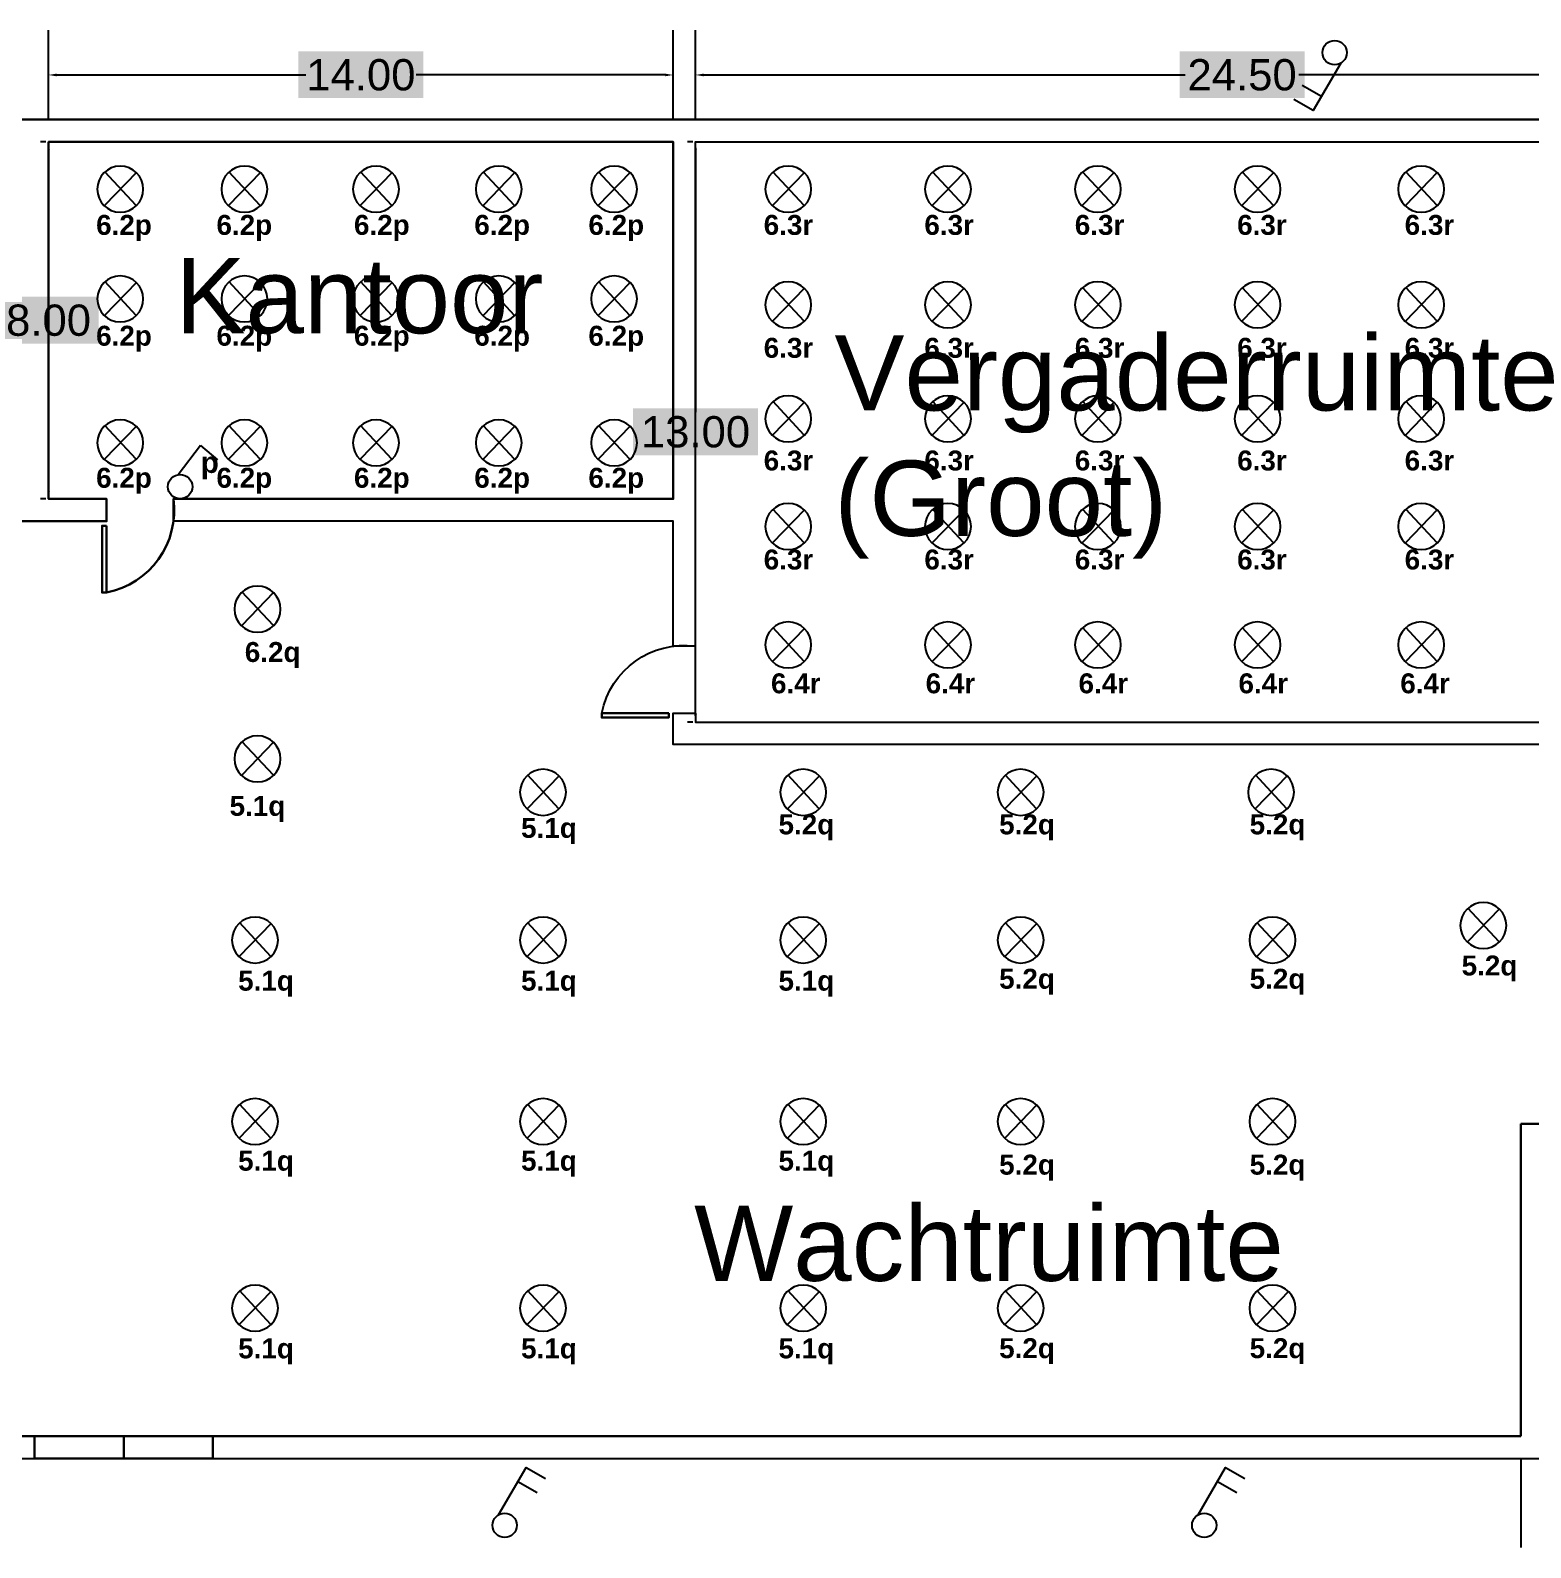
# Model space of a CAD drawing. Header units: inches. Extents: x 13 to 217, y 23 to 57.
# Drawn here: x 125.5 to 159.13, y 23.48 to 57.48 of the extents above; entities that cross this region are included whole.
import ezdxf

# ---------------------------------------------------------------- set-up
doc = ezdxf.new("R2010")
doc.units = ezdxf.units.IN
doc.header["$MEASUREMENT"] = 0
for name, color, linetype in [('deuren', 1, 'Continuous'), ('Layer1', 250, 'Continuous'), ('Layer2', 3, 'Continuous'), ('Layer3', 140, 'Continuous')]:
    doc.layers.add(name, color=color, linetype=linetype)
doc.styles.get("Standard").update_dxf_attribs({"font": 'arial.ttf'})
doc.dimstyles.get("Standard").update_dxf_attribs({"dimtxt": 0.7, "dimasz": 0.18, "dimexe": 0.18, "dimexo": 0.0625, "dimgap": 0.09, "dimtad": 0, "dimtih": 1, "dimtoh": 1, "dimzin": 0, "dimdsep": 46, "dimtxsty": 'Standard', "dimcen": 0.09, "dimclrt": 250, "dimadec": 0, "dimazin": 0, "dimtfac": 1, "dimtofl": 0, "dimtmove": 0, "dimatfit": 3, "dimfxl": 1, "dimtfill": 2, "dimtfillclr": 1, "dimtolj": 1, "dimtzin": 0, "dimarcsym": 0})

# ---------------------------------------------------------------- blocks, each defined once
blk = doc.blocks.new('*D16')
at = {"layer": 'Defpoints', "color": 0, "transparency": 16777216}
for p in [(140.412, 56.479), (140.412, 56.479), (164.912, 56.479)]:
    blk.add_point(p, dxfattribs=at)
at = {"layer": 'Layer2', "color": 0, "lineweight": -2, "transparency": 16777216}
for p, q in [((140.412, 56.541), (140.412, 56.659)), ((140.592, 56.479), (151.386, 56.479)), ((164.732, 56.479), (153.937, 56.479)), ((164.912, 56.541), (164.912, 56.659))]:
    blk.add_line(p, q, dxfattribs=at)
at = {"layer": 'Layer2', "color": 0, "transparency": 16777216}
for points in [[(140.592, 56.509), (140.592, 56.449), (140.412, 56.479)], [(164.732, 56.509), (164.732, 56.449), (164.912, 56.479)]]:
    blk.add_solid(points, dxfattribs=at)
at = {"layer": 'Layer2', "color": 250, "transparency": 16777216, "insert": (152.662, 56.479), "char_height": 0.7, "attachment_point": 5, "bg_fill": 1, "box_fill_scale": 1.25, "bg_fill_color": 1, "bg_fill_transparency": 0}
blk.add_mtext('\\A1;24.50', dxfattribs=at)
blk = doc.blocks.new('*D17')
at = {"layer": 'Defpoints', "color": 0, "transparency": 16777216}
for p in [(125.912, 56.479), (125.912, 56.479), (139.912, 56.479)]:
    blk.add_point(p, dxfattribs=at)
at = {"layer": 'Layer2', "color": 0, "lineweight": -2, "transparency": 16777216}
for p, q in [((125.912, 56.541), (125.912, 56.659)), ((126.092, 56.479), (131.675, 56.479)), ((139.732, 56.479), (134.149, 56.479)), ((139.912, 56.541), (139.912, 56.659))]:
    blk.add_line(p, q, dxfattribs=at)
at = {"layer": 'Layer2', "color": 0, "transparency": 16777216}
for points in [[(126.092, 56.509), (126.092, 56.449), (125.912, 56.479)], [(139.732, 56.509), (139.732, 56.449), (139.912, 56.479)]]:
    blk.add_solid(points, dxfattribs=at)
at = {"layer": 'Layer2', "color": 250, "transparency": 16777216, "insert": (132.912, 56.479), "char_height": 0.7, "attachment_point": 5, "bg_fill": 1, "box_fill_scale": 1.25, "bg_fill_color": 1, "bg_fill_transparency": 0}
blk.add_mtext('\\A1;14.00', dxfattribs=at)
blk = doc.blocks.new('*D35')
at = {"layer": 'Defpoints', "color": 0, "transparency": 16777216}
for p in [(125.912, 54.979), (125.912, 54.979), (125.912, 46.979)]:
    blk.add_point(p, dxfattribs=at)
at = {"layer": 'Layer2', "color": 0, "lineweight": -2, "transparency": 16777216}
for p, q in [((125.849, 54.979), (125.732, 54.979)), ((125.912, 54.799), (125.912, 51.426)), ((125.912, 47.159), (125.912, 50.531)), ((125.849, 46.979), (125.732, 46.979))]:
    blk.add_line(p, q, dxfattribs=at)
at = {"layer": 'Layer2', "color": 0, "transparency": 16777216}
for points in [[(125.882, 54.799), (125.942, 54.799), (125.912, 54.979)], [(125.882, 47.159), (125.942, 47.159), (125.912, 46.979)]]:
    blk.add_solid(points, dxfattribs=at)
at = {"layer": 'Layer2', "color": 250, "transparency": 16777216, "insert": (125.912, 50.979), "char_height": 0.7, "attachment_point": 5, "bg_fill": 1, "box_fill_scale": 1.25, "bg_fill_color": 1, "bg_fill_transparency": 0}
blk.add_mtext('\\A1;8.00', dxfattribs=at)
blk = doc.blocks.new('*D37')
at = {"layer": 'Defpoints', "color": 0, "transparency": 16777216}
for p in [(140.412, 54.979), (140.412, 54.979), (140.412, 41.979)]:
    blk.add_point(p, dxfattribs=at)
at = {"layer": 'Layer2', "color": 0, "lineweight": -2, "transparency": 16777216}
for p, q in [((140.349, 54.979), (140.232, 54.979)), ((140.412, 54.799), (140.412, 48.926)), ((140.412, 42.159), (140.412, 48.031)), ((140.349, 41.979), (140.232, 41.979))]:
    blk.add_line(p, q, dxfattribs=at)
at = {"layer": 'Layer2', "color": 0, "transparency": 16777216}
for points in [[(140.382, 54.799), (140.442, 54.799), (140.412, 54.979)], [(140.382, 42.159), (140.442, 42.159), (140.412, 41.979)]]:
    blk.add_solid(points, dxfattribs=at)
at = {"layer": 'Layer2', "color": 250, "transparency": 16777216, "insert": (140.412, 48.479), "char_height": 0.7, "attachment_point": 5, "bg_fill": 1, "box_fill_scale": 1.25, "bg_fill_color": 1, "bg_fill_transparency": 0}
blk.add_mtext('\\A1;13.00', dxfattribs=at)
blk = doc.blocks.new('lamp')
at = {"layer": 'Layer2'}
for p, q in [((17.965, 64.374), (17.965, 64.374)), ((17.701, 64.269), (18.223, 63.728)), ((17.705, 63.728), (18.219, 64.283)), ((17.965, 63.62), (17.965, 63.62)), ((17.965, 63.62), (17.965, 63.62))]:
    blk.add_line(p, q, dxfattribs=at)
blk.add_circle((17.965, 63.997), 0.377, dxfattribs=at)
blk = doc.blocks.new('c')
at = {"color": 114, "true_color": 0x139b48}
blk.add_line((52.536, 22.732), (52.156, 22.005), dxfattribs=at)
at = {"layer": 'Layer3', "color": 114, "true_color": 0x139b48}
blk.add_line((52.536, 22.732), (52.969, 22.482), dxfattribs=at)
blk.add_circle((52.241, 21.748), 0.273, dxfattribs=at)

msp = doc.modelspace()

# ---------------------------------------------------------------- linework, layer by layer
for p, q in [((125.912, 55.479), (125.912, 57.479)), ((139.912, 55.479), (139.912, 57.479)), ((140.412, 55.479), (140.412, 57.479)), ((158.912, 25.479), (158.912, 23.479))]:
    msp.add_line(p, q)
at = {"lineweight": 30}
for p, q in [((160.374, 32.979), (158.912, 32.979)), ((158.912, 32.979), (158.912, 25.979)), ((133.811, 25.979), (116.112, 25.979)), ((135.811, 25.979), (133.811, 25.979)), ((137.811, 25.979), (135.811, 25.979)), ((153.811, 25.979), (137.811, 25.979)), ((158.912, 25.979), (153.811, 25.979))]:
    msp.add_line(p, q, dxfattribs=at)
for points in [[(15.412, 54.979), (15.412, 48.979), (24.617, 48.979), (24.617, 48.479), (15.412, 48.479), (15.412, 43.979), (14.912, 43.979), (14.912, 55.479), (214.912, 55.479), (214.912, 44.479), (214.412, 44.479), (214.412, 49.479), (208.862, 49.479), (208.862, 49.979, -0.395447), (207.362, 47.879), (207.362, 49.379), (207.262, 49.379), (207.262, 47.879), (207.362, 47.879)], [(127.212, 44.879, 0.395447), (128.712, 46.979), (131.112, 46.979), (132.912, 46.979), (138.212, 46.979), (139.712, 46.979), (139.912, 46.979), (139.912, 54.979), (132.912, 54.979), (128.912, 54.979), (125.912, 54.979), (125.912, 46.979), (127.212, 46.979), (127.212, 46.479), (125.912, 46.479), (125.412, 46.479), (114.662, 46.479), (114.662, 46.979, -0.395447), (113.162, 44.879)]]:
    msp.add_lwpolyline(points, format="xyb", dxfattribs=at)
for points in [[(140.412, 43.679), (140.412, 46.479), (140.412, 54.979), (164.912, 54.979), (164.912, 41.979), (164.712, 41.979), (164.712, 41.479), (165.412, 41.479), (165.412, 46.479), (165.612, 46.479), (165.612, 46.979), (165.412, 46.979), (165.412, 54.979), (179.912, 54.979), (179.912, 46.979), (179.712, 46.979), (167.112, 46.979, -0.395447), (165.612, 44.879)], [(138.312, 42.179, -0.395447), (140.412, 43.679), (139.912, 43.679), (139.912, 46.479), (139.712, 46.479), (138.212, 46.479), (132.912, 46.479), (131.112, 46.479), (128.712, 46.479), (128.712, 46.979)], [(13.312, 43.879, 0.395447), (15.412, 42.379), (14.912, 42.379), (14.912, 38.679), (14.912, 37.179), (14.912, 25.479), (172.709, 25.479), (202.709, 25.479), (214.912, 25.479), (214.912, 42.979), (214.412, 42.979, 0.395447), (216.512, 44.479)]]:
    msp.add_lwpolyline(points, format="xyb")
for points in [[(127.212, 46.379), (127.212, 44.879), (127.112, 44.879), (127.112, 46.379), (127.212, 46.379)], [(139.812, 42.179), (138.312, 42.179), (138.312, 42.079), (139.812, 42.079), (139.812, 42.179)]]:
    msp.add_lwpolyline(points, dxfattribs=at)
msp.add_lwpolyline([(140.412, 42.179), (140.412, 41.979), (163.212, 41.979), (163.212, 41.479), (140.412, 41.479), (139.912, 41.479), (139.912, 42.179)], close=True)
at = {"layer": 'deuren', "lineweight": 30}
msp.add_lwpolyline([(127.596, 25.979), (127.596, 25.479), (125.596, 25.479), (125.596, 25.979), (129.596, 25.979), (129.596, 25.479), (127.596, 25.479)], dxfattribs=at)
at = {"layer": 'Layer3'}
for p, q in [((154.44, 55.995), (154.007, 56.245)), ((136.431, 24.962), (136.864, 24.712)), ((152.108, 24.962), (152.541, 24.712))]:
    msp.add_line(p, q, dxfattribs=at)
for points in [[(154.872, 56.743), (154.258, 55.68), (153.825, 55.93)], [(135.999, 24.215), (136.613, 25.278), (137.046, 25.028)], [(151.676, 24.215), (152.29, 25.278), (152.723, 25.028)]]:
    msp.add_lwpolyline(points, dxfattribs=at)
for centre in [(154.735, 56.979), (136.135, 23.979), (151.813, 23.979)]:
    msp.add_circle(centre, 0.273, dxfattribs=at)

# ---------------------------------------------------------------- block references
for p, xscale, yscale, zscale, rotation in [((152.111, -33.684), -1.368883222726379, 1.368883222726379, 1.368883222726379, 359.9999999999972), ((154.893, -33.684), -1.368883222726379, 1.368883222726379, 1.368883222726379, 359.9999999999972), ((157.843, -33.684), -1.368883222726379, 1.368883222726379, 1.368883222726379, 359.9999999999972), ((160.594, -33.684), -1.368883222726379, 1.368883222726379, 1.368883222726379, 359.9999999999972), ((163.178, -33.684), -1.368883222726379, 1.368883222726379, 1.368883222726379, 359.9999999999972), ((167.083, -33.684), -1.368883222726379, 1.368883222726379, 1.368883222726379, 359.9999999999972), ((170.662, -33.684), -1.368883222726379, 1.368883222726379, 1.368883222726379, 359.9999999999972), ((174.023, -33.684), -1.368883222726379, 1.368883222726379, 1.368883222726379, 359.9999999999972), ((177.602, -33.684), -1.368883222726379, 1.368883222726379, 1.368883222726379, 359.9999999999972), ((181.268, -33.684), -1.368883222726379, 1.368883222726379, 1.368883222726379, 359.9999999999972), ((152.111, -36.145), -1.368883222726379, 1.368883222726379, 1.368883222726379, 359.9999999999972), ((154.893, -36.145), -1.368883222726379, 1.368883222726379, 1.368883222726379, 359.9999999999972), ((157.843, -36.145), -1.368883222726379, 1.368883222726379, 1.368883222726379, 359.9999999999972), ((160.594, -36.145), -1.368883222726379, 1.368883222726379, 1.368883222726379, 359.9999999999972), ((163.178, -36.145), -1.368883222726379, 1.368883222726379, 1.368883222726379, 359.9999999999972), ((167.083, -36.277), -1.368883222726379, 1.368883222726379, 1.368883222726379, 359.9999999999972), ((170.662, -36.277), -1.368883222726379, 1.368883222726379, 1.368883222726379, 359.9999999999972), ((174.023, -36.277), -1.368883222726379, 1.368883222726379, 1.368883222726379, 359.9999999999972), ((177.602, -36.277), -1.368883222726379, 1.368883222726379, 1.368883222726379, 359.9999999999972), ((181.268, -36.277), -1.368883222726379, 1.368883222726379, 1.368883222726379, 359.9999999999972), ((167.083, -38.83), -1.368883222726379, 1.368883222726379, 1.368883222726379, 359.9999999999972), ((170.662, -38.83), -1.368883222726379, 1.368883222726379, 1.368883222726379, 359.9999999999972), ((174.023, -38.83), -1.368883222726379, 1.368883222726379, 1.368883222726379, 359.9999999999972), ((177.602, -38.83), -1.368883222726379, 1.368883222726379, 1.368883222726379, 359.9999999999972), ((181.268, -38.83), -1.368883222726379, 1.368883222726379, 1.368883222726379, 359.9999999999972), ((152.111, -39.37), -1.368883222726379, 1.368883222726379, 1.368883222726379, 359.9999999999972), ((154.893, -39.37), -1.368883222726379, 1.368883222726379, 1.368883222726379, 359.9999999999972), ((157.843, -39.37), -1.368883222726379, 1.368883222726379, 1.368883222726379, 359.9999999999972), ((160.594, -39.37), -1.368883222726379, 1.368883222726379, 1.368883222726379, 359.9999999999972), ((163.178, -39.37), -1.368883222726379, 1.368883222726379, 1.368883222726379, 359.9999999999972), ((167.083, -41.244), -1.368883222726379, 1.368883222726379, 1.368883222726379, 359.9999999999972), ((170.662, -41.244), -1.368883222726379, 1.368883222726379, 1.368883222726379, 359.9999999999972), ((174.023, -41.244), -1.368883222726379, 1.368883222726379, 1.368883222726379, 359.9999999999972), ((177.602, -41.244), -1.368883222726379, 1.368883222726379, 1.368883222726379, 359.9999999999972), ((181.268, -41.244), -1.368883222726379, 1.368883222726379, 1.368883222726379, 359.9999999999972), ((155.187, -43.097), -1.368883222726416, 1.368883222726416, 1.368883222726415, 359.9999999999976), ((167.083, -43.898), -1.368883222726379, 1.368883222726379, 1.368883222726379, 359.9999999999972), ((170.662, -43.898), -1.368883222726379, 1.368883222726379, 1.368883222726379, 359.9999999999972), ((174.023, -43.898), -1.368883222726379, 1.368883222726379, 1.368883222726379, 359.9999999999972), ((177.602, -43.898), -1.368883222726379, 1.368883222726379, 1.368883222726379, 359.9999999999972), ((181.268, -43.898), -1.368883222726379, 1.368883222726379, 1.368883222726379, 359.9999999999972), ((155.187, -46.451), -1.368883222726416, 1.368883222726416, 1.368883222726415, 359.9999999999976), ((161.586, -47.2), -1.368883222726416, 1.368883222726416, 1.368883222726415, 359.9999999999976), ((167.419, -47.2), -1.368883222726416, 1.368883222726416, 1.368883222726415, 359.9999999999976), ((172.291, -47.2), -1.368883222726416, 1.368883222726416, 1.368883222726415, 359.9999999999976), ((177.903, -47.2), -1.368883222726416, 1.368883222726416, 1.368883222726415, 359.9999999999976), ((182.661, -50.184), -1.36888322272638, 1.36888322272638, 1.368883222726379, 359.999999999997), ((155.131, -50.511), -1.368883222726416, 1.368883222726416, 1.368883222726415, 359.9999999999976), ((161.586, -50.511), -1.368883222726416, 1.368883222726416, 1.368883222726415, 359.9999999999976), ((167.419, -50.511), -1.368883222726416, 1.368883222726416, 1.368883222726415, 359.9999999999976), ((172.291, -50.511), -1.368883222726416, 1.368883222726416, 1.368883222726415, 359.9999999999976), ((177.935, -50.511), -1.368883222726416, 1.368883222726416, 1.368883222726415, 359.9999999999976), ((155.131, -54.579), -1.368883222726416, 1.368883222726416, 1.368883222726415, 359.9999999999976), ((161.586, -54.579), -1.368883222726416, 1.368883222726416, 1.368883222726415, 359.9999999999976), ((167.419, -54.579), -1.368883222726416, 1.368883222726416, 1.368883222726415, 359.9999999999976), ((172.291, -54.579), -1.368883222726416, 1.368883222726416, 1.368883222726415, 359.9999999999976), ((177.935, -54.579), -1.368883222726416, 1.368883222726416, 1.368883222726415, 359.9999999999976), ((155.131, -58.758), -1.368883222726416, 1.368883222726416, 1.368883222726415, 359.9999999999976), ((161.586, -58.758), -1.368883222726416, 1.368883222726416, 1.368883222726415, 359.9999999999976), ((167.419, -58.758), -1.368883222726416, 1.368883222726416, 1.368883222726415, 359.9999999999976), ((172.291, -58.758), -1.368883222726416, 1.368883222726416, 1.368883222726415, 359.9999999999976), ((177.935, -58.758), -1.368883222726416, 1.368883222726416, 1.368883222726415, 359.9999999999976)]:
    msp.add_blockref('lamp', p, dxfattribs=dict(xscale=xscale, yscale=yscale, zscale=zscale, rotation=rotation))
at = {"rotation": 350.4785670329754}
msp.add_blockref('c', (73.743, 34.446), dxfattribs=at)

# ---------------------------------------------------------------- texts
at = {"attachment_point": 1}
for s, width, gutter_width, insert, char_height in [('{\\fArial|b1|i0|c0|p34;\\C85;\\c4766296;6.2p}', 4.68792, 2.233, (126.978, 53.343), 0.44667), ('{\\fArial|b1|i0|c0|p34;\\C85;\\c4766296;6.2p}', 4.68792, 2.233, (129.675, 53.343), 0.44667), ('{\\fArial|b1|i0|c0|p34;\\C85;\\c4766296;6.2p}', 4.68792, 2.233, (132.757, 53.343), 0.44667), ('{\\fArial|b1|i0|c0|p34;\\C85;\\c4766296;6.2p}', 4.68792, 2.233, (135.454, 53.343), 0.44667), ('{\\fArial|b1|i0|c0|p34;\\C85;\\c4766296;6.2p}', 4.68792, 2.233, (138.011, 53.343), 0.44667), ('{\\fArial|b1|i0|c0|p34;\\C85;\\c4766296;6.3r}', 4.68792, 2.233, (141.94, 53.343), 0.44667), ('{\\fArial|b1|i0|c0|p34;\\C85;\\c4766296;6.3r}', 4.68792, 2.233, (145.541, 53.343), 0.44667), ('{\\fArial|b1|i0|c0|p34;\\C85;\\c4766296;6.3r}', 4.68792, 2.233, (148.912, 53.343), 0.44667), ('{\\fArial|b1|i0|c0|p34;\\C85;\\c4766296;6.3r}', 4.68792, 2.233, (152.551, 53.343), 0.44667), ('{\\fArial|b1|i0|c0|p34;\\C85;\\c4766296;6.3r}', 4.68792, 2.233, (156.306, 53.343), 0.44667), ('{\\fArial|b1|i0|c0|p34;\\C85;\\c4766296;6.2p}', 4.68792, 2.233, (126.978, 50.859), 0.44667), ('{\\fArial|b1|i0|c0|p34;\\C85;\\c4766296;6.2p}', 4.68792, 2.233, (129.675, 50.859), 0.44667), ('{\\fArial|b1|i0|c0|p34;\\C85;\\c4766296;6.2p}', 4.68792, 2.233, (132.757, 50.859), 0.44667), ('{\\fArial|b1|i0|c0|p34;\\C85;\\c4766296;6.2p}', 4.68792, 2.233, (135.454, 50.859), 0.44667), ('{\\fArial|b1|i0|c0|p34;\\C85;\\c4766296;6.2p}', 4.68792, 2.233, (138.011, 50.859), 0.44667), ('{\\fArial|b1|i0|c0|p34;\\C85;\\c4766296;6.3r}', 4.68792, 2.233, (141.94, 50.588), 0.44667), ('{\\fArial|b1|i0|c0|p34;\\C85;\\c4766296;6.3r}', 4.68792, 2.233, (145.541, 50.588), 0.44667), ('{\\fArial|b1|i0|c0|p34;\\C85;\\c4766296;6.3r}', 4.68792, 2.233, (148.912, 50.588), 0.44667), ('{\\fArial|b1|i0|c0|p34;\\C85;\\c4766296;6.3r}', 4.68792, 2.233, (152.551, 50.588), 0.44667), ('{\\fArial|b1|i0|c0|p34;\\C85;\\c4766296;6.3r}', 4.68792, 2.233, (156.306, 50.588), 0.44667), ('{\\fArial|b1|i0|c0|p34;\\C85;\\c4766296;6.3r}', 4.68792, 2.233, (141.94, 48.063), 0.44667), ('{\\fArial|b1|i0|c0|p34;\\C85;\\c4766296;6.3r}', 4.68792, 2.233, (145.541, 48.063), 0.44667), ('{\\fArial|b1|i0|c0|p34;\\C85;\\c4766296;6.3r}', 4.68792, 2.233, (148.912, 48.063), 0.44667), ('{\\fArial|b1|i0|c0|p34;\\C85;\\c4766296;6.3r}', 4.68792, 2.233, (152.551, 48.063), 0.44667), ('{\\fArial|b1|i0|c0|p34;\\C85;\\c4766296;6.3r}', 4.68792, 2.233, (156.306, 48.063), 0.44667), ('{\\fArial|b1|i0|c0|p34;\\C85;\\c4766296;6.2p}', 4.68792, 2.233, (126.978, 47.676), 0.44667), ('{\\fArial|b1|i0|c0|p34;\\C114;\\c4758291;p}', 4.84335, 2.373, (129.323, 48.036), 0.47458), ('{\\fArial|b1|i0|c0|p34;\\C85;\\c4766296;6.2p}', 4.68792, 2.233, (129.675, 47.676), 0.44667), ('{\\fArial|b1|i0|c0|p34;\\C85;\\c4766296;6.2p}', 4.68792, 2.233, (132.757, 47.676), 0.44667), ('{\\fArial|b1|i0|c0|p34;\\C85;\\c4766296;6.2p}', 4.68792, 2.233, (135.454, 47.676), 0.44667), ('{\\fArial|b1|i0|c0|p34;\\C85;\\c4766296;6.2p}', 4.68792, 2.233, (138.011, 47.676), 0.44667), ('{\\fArial|b1|i0|c0|p34;\\C85;\\c4766296;6.3r}', 4.68792, 2.233, (141.94, 45.844), 0.44667), ('{\\fArial|b1|i0|c0|p34;\\C85;\\c4766296;6.3r}', 4.68792, 2.233, (145.541, 45.844), 0.44667), ('{\\fArial|b1|i0|c0|p34;\\C85;\\c4766296;6.3r}', 4.68792, 2.233, (148.912, 45.844), 0.44667), ('{\\fArial|b1|i0|c0|p34;\\C85;\\c4766296;6.3r}', 4.68792, 2.233, (152.551, 45.844), 0.44667), ('{\\fArial|b1|i0|c0|p34;\\C85;\\c4766296;6.3r}', 4.68792, 2.233, (156.306, 45.844), 0.44667), ('{\\fArial|b1|i0|c0|p34;\\C85;\\c4766296;6.2q}', 4.68792, 2.233, (130.31, 43.772), 0.44667), ('{\\fArial|b1|i0|c0|p34;\\C85;\\c4766296;6.4r}', 4.68792, 2.233, (142.104, 43.07), 0.44667), ('{\\fArial|b1|i0|c0|p34;\\C85;\\c4766296;6.4r}', 4.68792, 2.233, (145.57, 43.07), 0.44667), ('{\\fArial|b1|i0|c0|p34;\\C85;\\c4766296;6.4r}', 4.68792, 2.233, (148.996, 43.07), 0.44667), ('{\\fArial|b1|i0|c0|p34;\\C85;\\c4766296;6.4r}', 4.68792, 2.233, (152.581, 43.07), 0.44667), ('{\\fArial|b1|i0|c0|p34;\\C85;\\c4766296;6.4r}', 4.68792, 2.233, (156.207, 43.07), 0.44667), ('{\\fArial|b1|i0|c0|p34;\\C85;\\c4766296;5.1q}', 4.68792, 2.233, (129.969, 40.324), 0.44667), ('{\\fArial|b1|i0|c0|p34;\\C85;\\c4766296;5.1q}', 4.68792, 2.233, (136.502, 39.831), 0.44667), ('{\\fArial|b1|i0|c0|p34;\\C85;\\c4766296;5.2q}', 4.68792, 2.233, (142.272, 39.909), 0.44667), ('{\\fArial|b1|i0|c0|p34;\\C85;\\c4766296;5.2q}', 4.68792, 2.233, (147.217, 39.909), 0.44667), ('{\\fArial|b1|i0|c0|p34;\\C85;\\c4766296;5.2q}', 4.68792, 2.233, (152.831, 39.909), 0.44667), ('{\\fArial|b1|i0|c0|p34;\\C85;\\c4766296;5.2q}', 4.68792, 2.233, (157.582, 36.747), 0.44667), ('{\\fArial|b1|i0|c0|p34;\\C85;\\c4766296;5.1q}', 4.68792, 2.233, (130.161, 36.407), 0.44667), ('{\\fArial|b1|i0|c0|p34;\\C85;\\c4766296;5.1q}', 4.68792, 2.233, (136.502, 36.407), 0.44667), ('{\\fArial|b1|i0|c0|p34;\\C85;\\c4766296;5.1q}', 4.68792, 2.233, (142.272, 36.407), 0.44667), ('{\\fArial|b1|i0|c0|p34;\\C85;\\c4766296;5.2q}', 4.68792, 2.233, (147.217, 36.45), 0.44667), ('{\\fArial|b1|i0|c0|p34;\\C85;\\c4766296;5.2q}', 4.68792, 2.233, (152.831, 36.45), 0.44667), ('{\\fArial|b1|i0|c0|p34;\\C85;\\c4766296;5.1q}', 4.68792, 2.233, (130.161, 32.373), 0.44667), ('{\\fArial|b1|i0|c0|p34;\\C85;\\c4766296;5.1q}', 4.68792, 2.233, (136.502, 32.373), 0.44667), ('{\\fArial|b1|i0|c0|p34;\\C85;\\c4766296;5.1q}', 4.68792, 2.233, (142.272, 32.373), 0.44667), ('{\\fArial|b1|i0|c0|p34;\\C85;\\c4766296;5.2q}', 4.68792, 2.233, (147.217, 32.284), 0.44667), ('{\\fArial|b1|i0|c0|p34;\\C85;\\c4766296;5.2q}', 4.68792, 2.233, (152.831, 32.284), 0.44667), ('{\\fArial|b1|i0|c0|p34;\\C85;\\c4766296;5.1q}', 4.68792, 2.233, (130.161, 28.167), 0.44667), ('{\\fArial|b1|i0|c0|p34;\\C85;\\c4766296;5.1q}', 4.68792, 2.233, (136.502, 28.167), 0.44667), ('{\\fArial|b1|i0|c0|p34;\\C85;\\c4766296;5.1q}', 4.68792, 2.233, (142.272, 28.167), 0.44667), ('{\\fArial|b1|i0|c0|p34;\\C85;\\c4766296;5.2q}', 4.68792, 2.233, (147.217, 28.172), 0.44667), ('{\\fArial|b1|i0|c0|p34;\\C85;\\c4766296;5.2q}', 4.68792, 2.233, (152.831, 28.172), 0.44667)]:
    msp.add_mtext_dynamic_manual_height_columns(s, width=width, gutter_width=gutter_width, heights=[0], dxfattribs=dict(at, insert=insert, char_height=char_height))
at = {"layer": 'Layer1', "lineweight": 30, "attachment_point": 1}
for s, insert, char_height in [('Kantoor', (128.755, 52.377), 1.686), ('Vergaderruimte\\P(Groot)', (143.525, 50.647), 1.68601), ('Wachtruimte', (140.38, 31.143), 1.68601)]:
    msp.add_mtext(s, dxfattribs=dict(at, insert=insert, char_height=char_height))

# ---------------------------------------------------------------- dimensions: what is measured, and where the dimension line sits
at = {"layer": 'Layer2'}
for base, p1, p2, picture, middle in [((125.912, 56.479), (139.912, 56.479), (125.912, 56.479), '*D17', (132.912, 56.479)), ((140.412, 56.479), (164.912, 56.479), (140.412, 56.479), '*D16', (152.662, 56.479))]:
    dim = msp.add_linear_dim(base=base, p1=p1, p2=p2, dimstyle='Standard', dxfattribs=at)
    dim.commit()
    dim.dimension.update_dxf_attribs({"geometry": picture, "text_midpoint": middle})
for base, p1, p2, picture, middle in [((125.912, 54.979), (125.912, 46.979), (125.912, 54.979), '*D35', (125.912, 50.979)), ((140.412, 54.979), (140.412, 41.979), (140.412, 54.979), '*D37', (140.412, 48.479))]:
    dim = msp.add_linear_dim(base=base, p1=p1, p2=p2, angle=90, dimstyle='Standard', dxfattribs=at)
    dim.commit()
    dim.dimension.update_dxf_attribs({"geometry": picture, "text_midpoint": middle})

doc.saveas('drawing.dxf')
